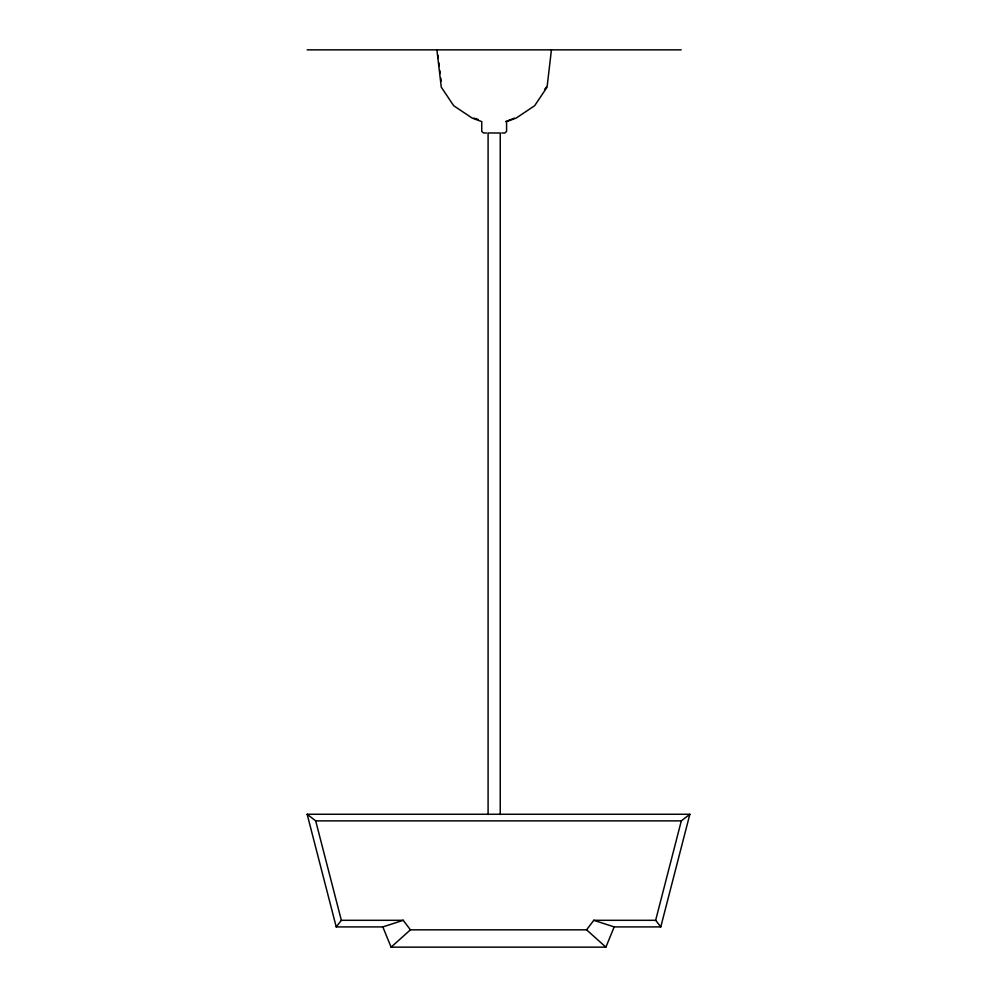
<?xml version="1.0" encoding="UTF-8"?>
<svg xmlns="http://www.w3.org/2000/svg" width="997" height="997" viewBox="0 0 997 997"><rect width="100%" height="100%" fill="white"/><g stroke="black" fill="none" stroke-linecap="round" stroke-linejoin="round"><path stroke-width="1.5" d="M660.774 926.911L655.652 920.306L681.312 820.88L689.849 814.262L307.151 814.262L336.226 926.911L382.823 926.911L403.224 920.306L410.428 929.84L586.572 929.84L605.902 947.15L614.177 926.911L660.774 926.911L689.849 814.262M586.572 929.84L593.776 920.306L655.652 920.306M336.226 926.911L341.348 920.306L315.688 820.88L307.151 814.262M544.536 89.468L546.393 87.15M382.823 926.911L391.098 947.15L410.428 929.84M505.641 121.597L514.415 118.132M307.151 49.85L681.188 49.85M486.623 132.987L483.508 132.987L481.75 131.417L481.75 121.597L472.254 118.132L453.685 105.719L441.272 87.15L436.91 49.85M501.715 132.987L504.831 132.987L506.588 131.417L506.588 121.597L516.085 118.132L534.654 105.719L547.066 87.15L551.428 49.85M315.688 820.88L681.312 820.88M341.348 920.306L403.224 920.306M391.098 947.15L605.902 947.15M473.924 118.132L478.224 119.441M593.776 920.306L614.177 926.911M437.845 55.259L438.231 58.3M438.817 62.848L439.216 65.889M439.802 70.451L440.188 73.479M440.774 78.04L441.173 81.069M500.245 814.499L500.245 132.987L488.094 132.987L488.094 814.499"/></g></svg>
